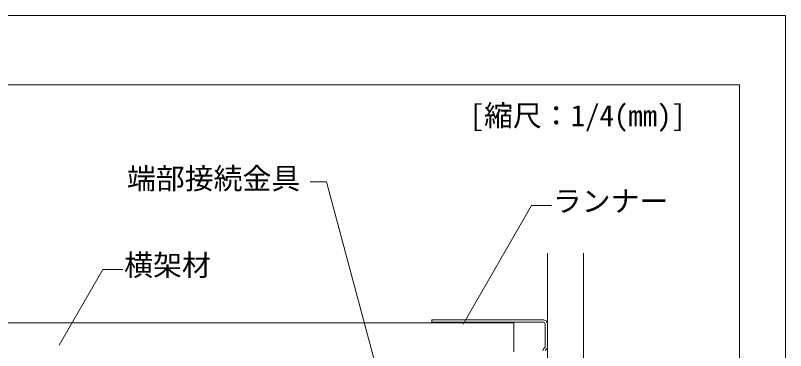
# Model space of a CAD drawing. Units: millimetres on the paper, enlarged 20 times, with parts at other scales. Extents: x -3900 to 3900, y -2693 to 2650.
# Drawn here: x 2567 to 3900, y 2070 to 2650 of the extents above; entities that cross this region are included whole.
import ezdxf
from ezdxf.enums import TextEntityAlignment as Align

# ---------------------------------------------------------------- set-up
doc = ezdxf.new("R2010")
doc.units = ezdxf.units.MM
doc.header["$LTSCALE"] = 20
for name, color, linetype, lineweight in [('5-1_吊り材', 7, 'Continuous', 18), ('5-2_野縁受け', 3, 'Continuous', 18), ('5-5_寸法', 4, 'Continuous', 9), ('5-6_文字', 7, 'Continuous', 18), ('5-9_躯体他', 4, 'Continuous', 9), ('F-3_野縁', 3, 'Continuous', 18)]:
    doc.layers.add(name, color=color, linetype=linetype, lineweight=lineweight)
doc.layers.add('F-6_文字', color=7, linetype='Continuous')
doc.styles.add('ＭＳ ゴシック', font='')
doc.styles.get('ＭＳ ゴシック').set_extended_font_data('MS Gothic')

msp = doc.modelspace()

# ---------------------------------------------------------------- linework, layer by layer
at = {"layer": '5-1_吊り材'}
for p, q in [((3480.01, 2123.52), (3287.87, 2123.52)), ((3287.87, 2119.52), (3287.87, 2123.52)), ((3480.18, 2119.52), (3287.87, 2119.52)), ((3483.83, 2075.93), (3483.83, 2116.02)), ((3487.83, 2116.02), (3487.83, 2075.93)), ((3483.54, 2075.22), (3481.3, 2072.98)), ((3484.13, 2070.15), (3486.37, 2072.39))]:
    msp.add_line(p, q, dxfattribs=at)
for centre, radius, start, end in [((3480.33, 2116.02), 7.5, 0, 92.50749), ((3484.83, 2069.44), 5, 134.99996, 180), ((3482.83, 2075.93), 1, 314.99996, 0), ((3482.83, 2075.93), 5, 314.99996, 0)]:
    msp.add_arc(centre, radius, start, end, dxfattribs=at)
at = {"layer": '5-2_野縁受け'}
for p, q in [((2210.85, 2118.2), (3429.83, 2118.2)), ((3429.83, 2118.2), (3429.83, 2068.2))]:
    msp.add_line(p, q, dxfattribs=at)
at = {"layer": '5-5_寸法', "color": 3, "lineweight": 18}
msp.add_arc((3480.33, 2116.02), 3.5, 0, 92.50749, dxfattribs=at)
at = {"layer": '5-6_文字'}
for points in [[(3077.03, 2361.99), (3105.62, 2361.99), (3208.13, 1979.45)], [(3494.91, 2321.09), (3460.37, 2321.09), (3341.94, 2115.96)], [(2753.08, 2210.25), (2718.53, 2210.25), (2642.95, 2079.34)]]:
    msp.add_lwpolyline(points, dxfattribs=at)
at = {"layer": '5-9_躯体他'}
for p, q in [((3487.83, 2238.96), (3487.83, 1434.24)), ((3550.33, 2238.96), (3550.33, 1434.24))]:
    msp.add_line(p, q, dxfattribs=at)
at = {"layer": 'F-3_野縁'}
for p, q in [((-3900, 2650), (3900, 2650)), ((3900, -2650), (3900, 2650)), ((1970, 2530), (3820, 2530)), ((3820, 1053.03), (3820, 2530))]:
    msp.add_line(p, q, dxfattribs=at)

# ---------------------------------------------------------------- texts
at = {"layer": '5-6_文字', "color": 4, "style": 'ＭＳ ゴシック'}
for s, p in [('端部接続金具', (2760.09, 2338.46)), ('ランナー', (3497.09, 2299.42)), ('横架材', (2755.25, 2188.58))]:
    msp.add_text(s, height=36.66, dxfattribs=at).set_placement(p, align=Align.BOTTOM_LEFT)
at = {"layer": 'F-6_文字', "style": 'ＭＳ ゴシック'}
msp.add_text('[縮尺：1/4(mm)]', height=36.66, dxfattribs=at).set_placement((3353.1, 2447.37), align=Align.BOTTOM_LEFT)

doc.saveas('drawing.dxf')
